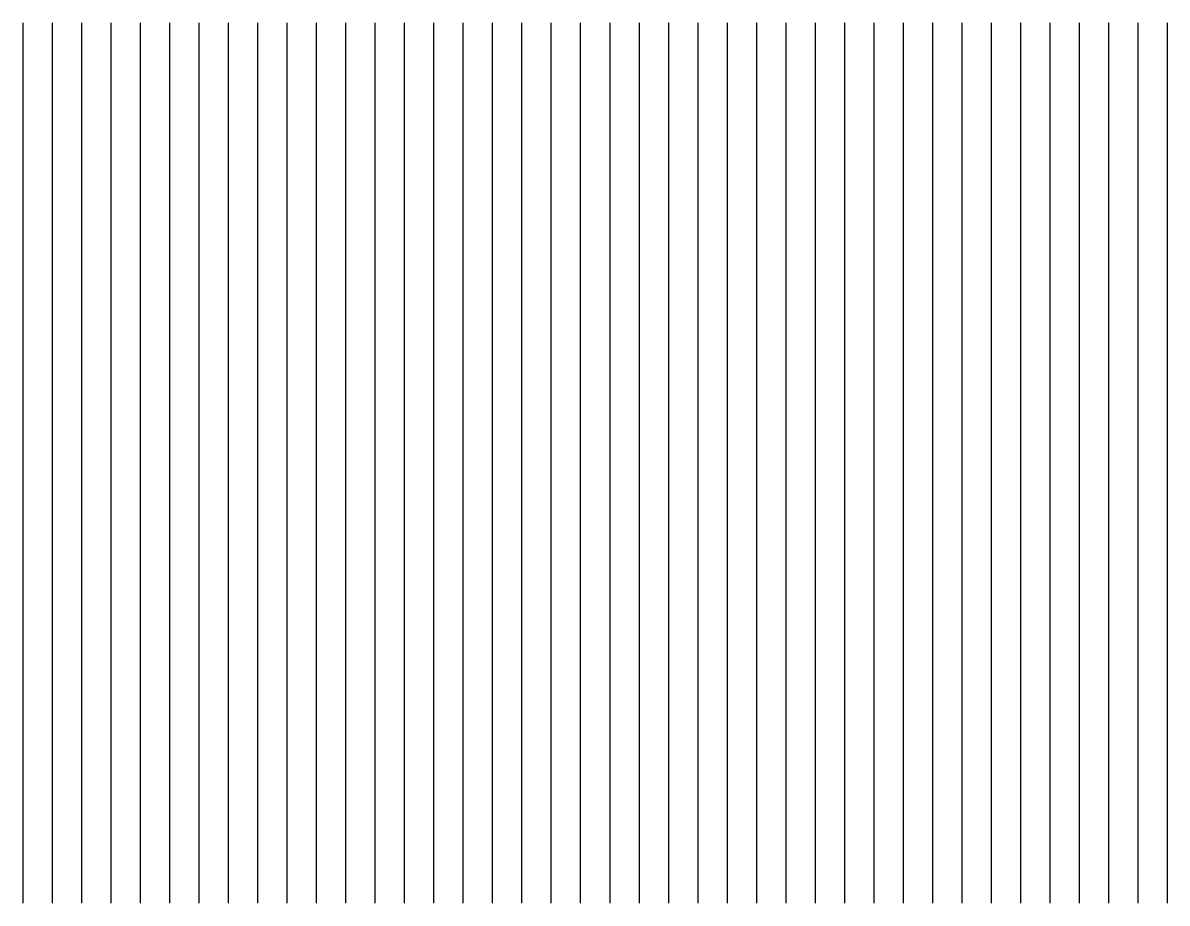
# Model space of a CAD drawing. Header units: millimetres. Extents: x 0 to 195, y -150 to 0.
import ezdxf

# ---------------------------------------------------------------- set-up
doc = ezdxf.new("R2010")
doc.units = ezdxf.units.MM
doc.header["$MEASUREMENT"] = 0
doc.layers.add('ÃÞÌ«ÙÄ', color=18, linetype='Continuous', true_color=0x000000)

msp = doc.modelspace()

# ---------------------------------------------------------------- linework, layer by layer
at = {"layer": 'ÃÞÌ«ÙÄ'}
for p, q in [((0, 0), (0, -150)), ((5, 0), (5, -150)), ((10, 0), (10, -150)), ((15, 0), (15, -150)), ((20, 0), (20, -150)), ((25, 0), (25, -150)), ((30, 0), (30, -150)), ((35, 0), (35, -150)), ((40, 0), (40, -150)), ((45, 0), (45, -150)), ((50, 0), (50, -150)), ((55, 0), (55, -150)), ((60, 0), (60, -150)), ((65, 0), (65, -150)), ((70, 0), (70, -150)), ((75, 0), (75, -150)), ((80, 0), (80, -150)), ((85, 0), (85, -150)), ((90, 0), (90, -150)), ((95, 0), (95, -150)), ((100, 0), (100, -150)), ((105, 0), (105, -150)), ((110, 0), (110, -150)), ((115, 0), (115, -150)), ((120, 0), (120, -150)), ((125, 0), (125, -150)), ((130, 0), (130, -150)), ((135, 0), (135, -150)), ((140, 0), (140, -150)), ((145, 0), (145, -150)), ((150, 0), (150, -150)), ((155, 0), (155, -150)), ((160, 0), (160, -150)), ((165, 0), (165, -150)), ((170, 0), (170, -150)), ((175, 0), (175, -150)), ((180, 0), (180, -150)), ((185, 0), (185, -150)), ((190, 0), (190, -150)), ((195, 0), (195, -150))]:
    msp.add_line(p, q, dxfattribs=at)

doc.saveas('drawing.dxf')
